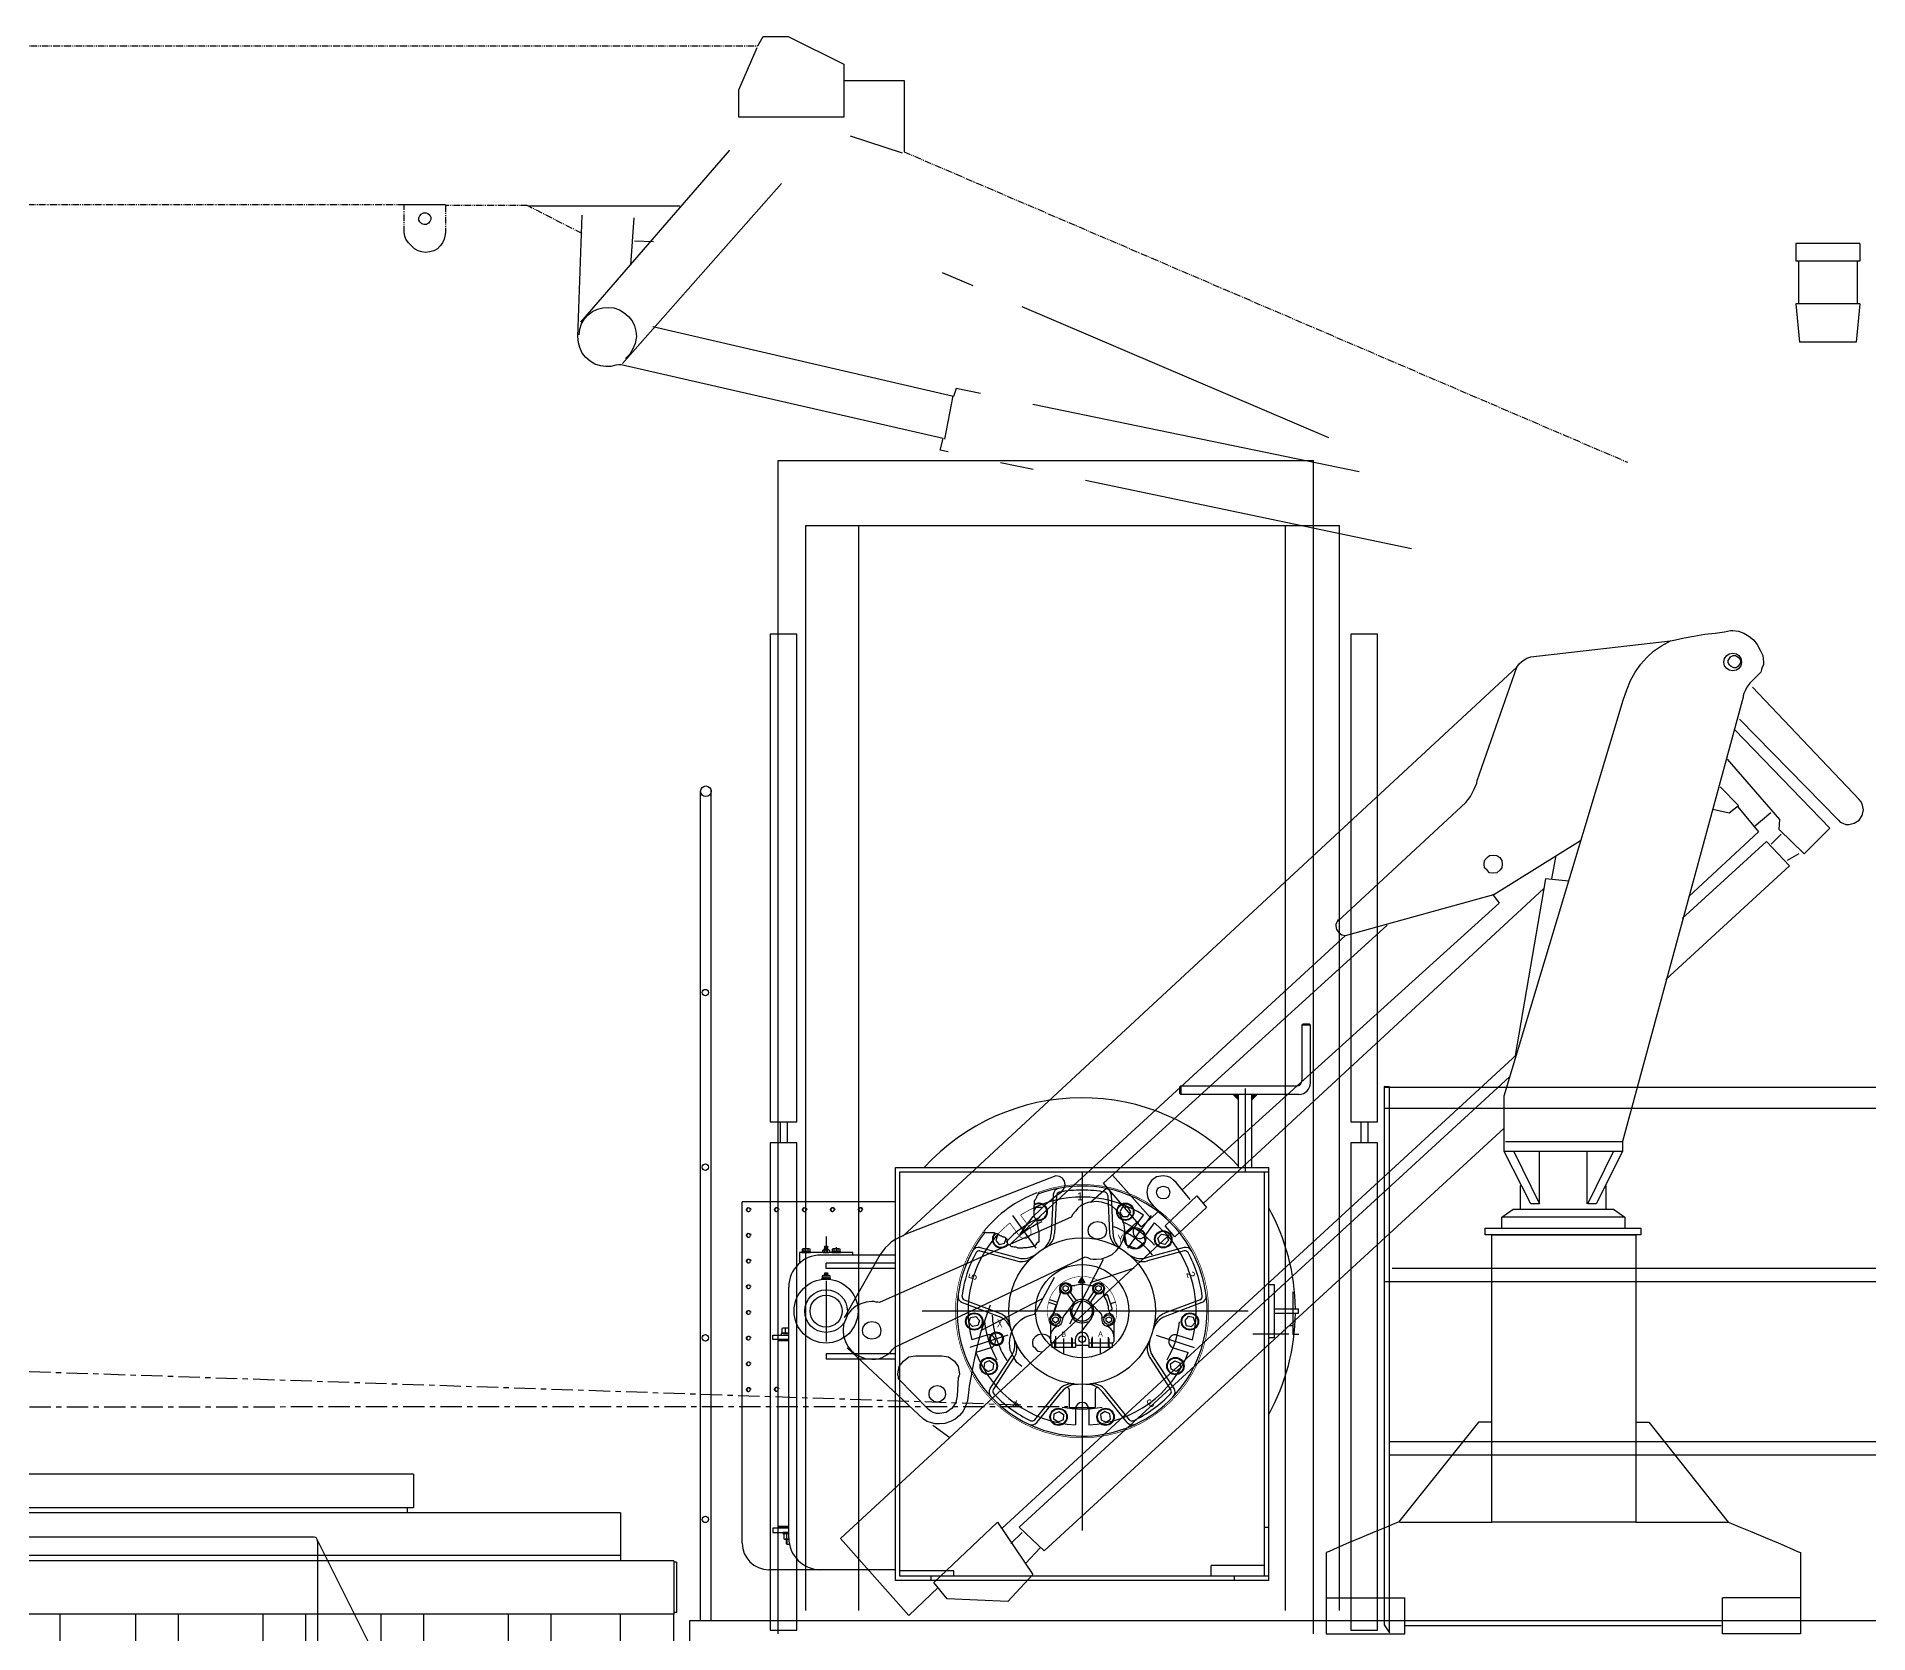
# Model space of a CAD drawing. Extents: x -79364 to 3230, y 28528 to 72157.
# Drawn here: x -61715 to -58281, y 55406 to 58400 of the extents above; entities that cross this region are included whole.
import ezdxf
from ezdxf.enums import TextEntityAlignment as Align

# ---------------------------------------------------------------- set-up
doc = ezdxf.new("R2010")
doc.units = 0
doc.header["$LTSCALE"] = 500
doc.linetypes.add('CENTER', pattern=[7, 4, -1, 1, -1])
doc.linetypes.add('PHANTOM', pattern=[2.1, 1.25, -0.2, 0.125, -0.2, 0.125, -0.2])
doc.layers.get('0').update_dxf_attribs({"linetype": 'CONTINUOUS'})
for name, color, linetype in [('CENTER', 2, 'CENTER'), ('S0CE1', 1, 'CENTER'), ('S0CO1', 1, 'CONTINUOUS'), ('S0CO2', 2, 'CONTINUOUS'), ('S0CO3', 3, 'CONTINUOUS'), ('U0CO1', 1, 'CONTINUOUS'), ('U0CO2', 2, 'CONTINUOUS')]:
    doc.layers.add(name, color=color, linetype=linetype)

# ---------------------------------------------------------------- blocks, each defined once
blk = doc.blocks.new('la')
at = {"layer": 'S0CO2'}
for p, q in [((-60, 185), (60, 185)), ((-60, 185), (-60, 152)), ((60, 185), (60, 152)), ((-60, 152), (60, 152)), ((-55, 152), (-55, 72)), ((55, 152), (55, 72)), ((-60, 72), (60, 72)), ((-60, 72), (-52.9, 0)), ((60, 72), (52.9, 0)), ((-52.9, 0), (52.9, 0))]:
    blk.add_line(p, q, dxfattribs=at)
blk = doc.blocks.new('vinsprof')
at = {"layer": 'CENTER', "linetype": 'CENTER'}
for p, q in [((0, 261.2), (0, -261.2)), ((261.2, 0), (-249, 0)), ((261.2, 0), (-162.5, 0))]:
    blk.add_line(p, q, dxfattribs=at)
at = {"layer": 'U0CO1'}
for p, q in [((0, 250), (0, -411.2)), ((311.2, 0), (-300, 0))]:
    blk.add_line(p, q, dxfattribs=at)
at = {"layer": 'U0CO2'}
for p, q in [((414.2, 538.3), (412.2, 536.3)), ((428.2, 536.3), (412.2, 536.3)), ((412.2, 536.3), (412.2, 432.3)), ((426.2, 538.3), (414.2, 538.3)), ((426.2, 538.3), (428.2, 536.3)), ((428.2, 428.3), (428.2, 536.3)), ((185.2, 422.3), (183.2, 420.3)), ((183.2, 408.3), (183.2, 420.3)), ((185.2, 422.3), (402.2, 422.3)), ((185.2, 422.3), (185.2, 406.3)), ((185.2, 406.3), (183.2, 408.3)), ((406.2, 406.3), (185.2, 406.3)), ((293.2, 269), (293.2, 406.3)), ((318.2, 269), (318.2, 406.3)), ((-350, 269), (350, 269)), ((-350, -505), (-350, 269)), ((-342, 261), (350, 261)), ((-342, -497), (-342, 261)), ((342, -405), (342, 261)), ((350, -405), (350, 269)), ((-54.2, 218.5), (-57.9, 144.9)), ((-48.1, 216.9), (-51.6, 145.5)), ((0, 209), (0, -209)), ((48.1, 216.9), (51.6, 145.5)), ((54.2, 218.5), (57.9, 144.9)), ((-350, 205), (-637.3, 205)), ((-637.3, -435), (-637.3, 205)), ((-86, 118.3), (-130, 179)), ((86, 118.3), (130, 179)), ((97.9, 156), (115.3, 180)), ((-480, 140), (-480, 110)), ((118.1, 141.3), (135.5, 165.3)), ((-430, 110), (-530, 110)), ((-430, 110), (-530, 110)), ((-530, 110), (-530, 89.7)), ((-350, 105), (-490, 105)), ((-486.5, 113.8), (-486.5, 110.7)), ((-484.9, 110), (-475.1, 110)), ((-482.3, 122), (-483.3, 119.7)), ((-483.3, 119.7), (-476.8, 119.7)), ((-482.9, 110.7), (-482.9, 113.8)), ((-482.3, 122), (-477.7, 122)), ((-482.3, 117.4), (-477.7, 117.4)), ((-477.7, 122), (-476.8, 119.7)), ((-477.1, 110.7), (-477.1, 113.8)), ((-473.5, 113.8), (-473.5, 110.7)), ((-430, 105), (-430, 110)), ((-191.5, 112.7), (-122.4, 94)), ((-191.1, 119.1), (-119.9, 99.8)), ((191.1, 119.1), (119.9, 99.8)), ((191.5, 112.7), (122.4, 94)), ((-482.3, 72), (-483.2, 69.7)), ((-483.2, 69.7), (-476.8, 69.7)), ((-482.3, 72), (-477.7, 72)), ((-350, 90), (-480, 90)), ((-480, 80), (-480, 90)), ((-350, 80), (-480, 80)), ((-480, 60), (-480, 69.2)), ((-477.7, 72), (-476.8, 69.7)), ((-550, -425), (-550, 45)), ((-482.3, 67.4), (-477.7, 67.4)), ((-480, 57), (-480, -57)), ((-473.5, 62.1), (-473.5, 61.6)), ((-41.4, 34.5), (-40.4, 34.2)), ((-35.8, 45.3), (-30.9, 48.2)), ((-35.8, 39.6), (-35.8, 45.3)), ((-30.9, 36.7), (-35.8, 39.6)), ((-30.9, 48.2), (-25.9, 45.3)), ((-25.9, 39.6), (-30.9, 36.7)), ((-25.9, 45.3), (-25.9, 39.6)), ((-6.6, 52.8), (-0.6, 62.8)), ((5.4, 52.8), (-6.6, 52.8)), ((-0.6, 62.8), (5.4, 52.8)), ((25.9, 45.3), (30.9, 48.2)), ((25.9, 39.6), (25.9, 45.3)), ((30.9, 36.7), (25.9, 39.6)), ((30.9, 48.2), (35.8, 45.3)), ((35.8, 39.6), (30.9, 36.7)), ((35.8, 45.3), (35.8, 39.6)), ((394.8, 36.2), (394.8, -43.3)), ((-249, 0), (-261.2, 0)), ((-224.6, 16), (-155.7, -10.3)), ((-221.2, 21.3), (-154.3, -4.1)), ((-62.8, 16.7), (-47.7, 11.8)), ((-61.3, 21.5), (-46.1, 16.6)), ((-48.6, 12.1), (-53.5, -2.9)), ((-40.4, 34.2), (-52.8, -3.9)), ((-17.6, 13.2), (-34.9, -9.8)), ((-16.7, 17.9), (-25.9, 30.5)), ((-11.8, 21.4), (-21, 34)), ((11.8, 21.4), (21, 34)), ((15.6, 15.6), (34.7, -3.6)), ((16.7, 17.9), (25.9, 30.5)), ((43.8, 30), (45.8, 30.6)), ((56.3, 4.6), (48.3, 29.4)), ((53, 1.5), (55, 2.1)), ((62.8, 16.7), (55.3, 14.3)), ((221.2, 21.3), (154.3, -4.1)), ((224.6, 16), (155.7, -10.3)), ((360, 4), (406, 4)), ((406, -4), (406, 4)), ((-59.5, -23.8), (-59.5, -57)), ((-54.9, -13.4), (-49.9, -10.5)), ((-54.9, -19.1), (-54.9, -13.4)), ((-49.9, -21.9), (-54.9, -19.1)), ((-53.8, -3.6), (-52.8, -3.9)), ((-49.9, -10.5), (-45, -13.4)), ((-45, -19.1), (-49.9, -21.9)), ((-45, -13.4), (-45, -19.1)), ((45, -13.4), (49.9, -10.5)), ((45, -19.1), (45, -13.4)), ((49.9, -21.9), (45, -19.1)), ((49.9, -10.5), (54.9, -13.4)), ((54.9, -19.1), (49.9, -21.9)), ((54.9, -13.4), (54.9, -19.1)), ((59.5, -23.8), (59.5, -57)), ((360, -4), (406, -4)), ((394.8, -27.5), (387.3, -27.5)), ((-579.7, -53), (-579.7, -45)), ((-579.7, -45), (-550, -45)), ((-550, -53), (-579.7, -53)), ((-550, -54), (-570, -54)), ((-570, -406), (-570, -54)), ((-550, -56), (-570, -56)), ((-139.1, -45.2), (-210.4, -68.4)), ((-178.6, -44.9), (-206.8, -54.1)), ((-170.9, -68.7), (-199.1, -77.8)), ((-12.5, -60), (-57.5, -60)), ((-56.5, -62.2), (-56.5, -68)), ((-12.5, -68), (-56.5, -68)), ((-51, -68), (-51, -53.4)), ((-49.5, -68), (-49.5, -47.1)), ((-34.5, -79.1), (-34.5, -51.6)), ((-19.5, -68), (-19.5, -49.3)), ((-18, -68), (-18, -51.6)), ((-12.5, -60), (-12.5, -52.5)), ((-12.5, -60), (-12.5, -68)), ((10.5, -64.5), (-10.5, -64.5)), ((12.5, -52.5), (12.5, -68)), ((57.5, -60), (12.5, -60)), ((56.5, -68), (12.5, -68)), ((18, -68), (18, -51.6)), ((19.5, -68), (19.5, -48.1)), ((34.5, -78.6), (34.5, -51.6)), ((49.5, -68), (49.5, -49.1)), ((51, -68), (51, -51.6)), ((56.5, -62.2), (56.5, -68)), ((139.1, -45.2), (210.4, -68.4)), ((170.9, -68.7), (199.1, -77.8)), ((178.6, -44.9), (206.8, -54.1)), ((387.3, -43.3), (319.8, -43.3)), ((394.8, -43.3), (394.6, -43.3)), ((394.8, -43.3), (406.1, -43.3)), ((-350, -80), (-480, -80)), ((-480, -80), (-480, -90)), ((-350, -90), (-480, -90)), ((-172.3, -144.9), (-132, -83.2)), ((-166.4, -147.3), (-127.3, -87.3)), ((166.4, -147.3), (127.3, -87.3)), ((172.3, -144.9), (132, -83.2)), ((-88.6, -203.8), (-43.7, -148)), ((-84.6, -208.7), (-38.3, -151.2)), ((-24.4, -146.9), (-24.4, -180)), ((24.4, -146.9), (24.4, -180)), ((84.6, -208.7), (38.3, -151.2)), ((88.6, -203.8), (43.7, -148)), ((23.1, -181.2), (-23.1, -181.2)), ((-12.5, -183.8), (-12.5, -213.4)), ((12.5, -183.8), (12.5, -213.4)), ((-579.7, -407), (-579.7, -415)), ((-550, -407), (-579.7, -407)), ((-550, -404), (-570, -404)), ((-550, -406), (-570, -406)), ((342, -497), (342, -405)), ((342, -405), (350, -405)), ((350, -505), (350, -403.3)), ((-579.7, -415), (-550, -415)), ((342, -477), (242, -477)), ((242, -497), (242, -477)), ((-351.6, -485), (-587.3, -485)), ((350, -505), (-350, -505)), ((-240.4, -487), (-342, -487)), ((350, -497), (-342, -497)), ((-283.4, -497), (-283.4, -505)), ((-240.4, -497), (-240.4, -487)), ((285, -497), (285, -505))]:
    blk.add_line(p, q, dxfattribs=at)
for points in [[(305.7, 417.3), (305.7, 261)], [(-80.8, 223.3), (-80.8, 222.7), (-81.3, 222.5), (-81.5, 222), (-82.4, 221.1), (-82.6, 220.7), (-82.6, 220), (-82.8, 218.7), (-82.8, 218.2), (-83.1, 217.8), (-83.3, 217.4), (-83.5, 216.9), (-84, 216.5), (-84.2, 216), (-84.6, 215.8), (-85.1, 215.4), (-85.5, 214.9), (-85.7, 213.6), (-85.7, 213.1), (-86, 212.7), (-86, 212.2), (-86.2, 212), (-86.4, 211.6), (-86.9, 210.2), (-87.3, 209.8), (-87.7, 208.5), (-89.1, 208), (-89.5, 206.7), (-89.7, 206.2), (-90, 205.8), (-90, 198), (-90.2, 197.6), (-90.2, 190.9), (-90.4, 189.6), (-90.4, 178), (-90.2, 177.6), (-90.2, 176.7), (-90, 176.5), (-90, 176), (-89.5, 175.6), (-88.2, 174.2), (-86.4, 172), (-85.1, 170.7), (-84.8, 170.2), (-84.8, 169.1), (-84.6, 169.1), (-84.6, 168), (-84.4, 167.6), (-84.4, 166.2), (-84, 164.5), (-84, 163.1), (-83.7, 162.7), (-83.5, 161.4), (-83.5, 160), (-83.3, 158.7), (-83.1, 157.4), (-82.8, 156), (-82.4, 154.7), (-82.2, 153.4), (-81.7, 152), (-81.5, 150.2), (-81.1, 148.9), (-81.1, 133.4), (-81.3, 131.6), (-81.3, 129.8), (-81.5, 129.4), (-81.7, 128.9), (-83.1, 128.5), (-84.8, 127.1), (-86.2, 125.8), (-86.6, 125.4), (-86.9, 124), (-87.1, 123.6), (-87.5, 123.1), (-88, 122.9), (-88.4, 122.5), (-88.6, 122), (-89.1, 121.8), (-91.7, 120.9), (-93.1, 120.7), (-95.3, 120.2), (-95.7, 120.2), (-96.2, 119.8), (-98, 119.6), (-99.3, 119.4), (-101.5, 119.4), (-103.7, 118.9), (-106, 118.7), (-107.7, 118.7), (-110, 118.5), (-111.7, 118.2), (-113.5, 118), (-115.8, 117.8), (-119.8, 117.8), (-120.2, 118), (-120.6, 118.2), (-121.1, 118.7), (-122.4, 119.1), (-122.6, 119.4), (-124, 119.8), (-125.3, 119.8), (-127.1, 120), (-129.8, 120.5), (-131.5, 120.7), (-132.9, 121.1), (-133.8, 122), (-134, 122.5), (-134.4, 122.9), (-135.8, 124.2), (-137.1, 124.7), (-138.9, 125.1), (-139.3, 125.6), (-139.8, 126.9), (-140, 128.7), (-140, 131.8), (-140.2, 132.2), (-140.6, 133.6), (-141.1, 134.9), (-142.9, 136.2), (-143.3, 136.7), (-144.7, 138), (-146, 138.5), (-147.8, 138.9), (-148.2, 139.1), (-149.5, 139.4), (-149.8, 139.8), (-150.7, 140.2), (-152, 140.7), (-153.3, 141.1), (-153.8, 141.4), (-154.2, 141.8), (-155.5, 142.2), (-157.3, 143.6), (-159.5, 144.9), (-162.2, 145.8), (-163.5, 146.2), (-164.9, 146.5), (-166.7, 146.7), (-178.2, 146.7), (-179.6, 146.9), (-181.3, 147.1), (-185.3, 147.1), (-186.7, 147.4)], [(-90.4, 187.5), (-86, 195), (-75.9, 195)], [(-156.1, 142.7), (-158.9, 142.1), (-162, 132.5)], [(-523.5, 112.1), (-523.5, 111.6), (-511.5, 111.6), (-511.5, 112.1)], [(-511.9, 116.9), (-523.1, 116.9)], [(-467.2, 112.1), (-467.2, 111.6), (-455.2, 111.6), (-455.2, 112.1)], [(-455.6, 116.9), (-466.8, 116.9)], [(-461.2, 119.9), (-461.2, 109.1)], [(-162, 132.5), (-155.3, 125), (-145.4, 127.1), (-142.5, 136)], [(-486, 62.1), (-486, 61.6), (-474, 61.6), (-474, 62.1)], [(-474.4, 66.9), (-485.6, 66.9)], [(350, -4), (350, 50), (360, 50), (360, -7.6)], [(-550, -32), (-559.4, -32)], [(17.6, -13.2), (-1, -37.9)], [(360, -4), (360, -50), (350, -50), (350, -4)], [(-550, -42), (-564, -42), (-564, -45), (-550, -45)], [(-560.1, -41), (-560.1, -42), (-550, -42)], [(-555.9, -41), (-550, -41)], [(-550, -415), (-561, -415), (-561, -417), (-549, -417)], [(-549, -417), (-556.8, -417)], [(-549, -427.8), (-556.8, -427.8)], [(-555, -427.8), (-555, -435.8), (-553.8, -437), (-550, -437)], [(-553.8, -427.8), (-553.8, -437)]]:
    blk.add_lwpolyline(points, dxfattribs=at)
at = {"layer": 'U0CO2', "const_width": 1.25}
for points in [[(-186.3, 147.3, 7.167754), (-80.8, 223.3, 7.167754)], [(-115.3, 180), (-97.9, 156, -1), (-118.1, 141.3), (-135.5, 165.3)], [(-90.2, 193.8, 0.033574), (-115.3, 180, 0.033574)], [(-135.5, 165.3, 0.036073), (-157.9, 144.1, 0.036073)]]:
    blk.add_lwpolyline(points, format="xyb", dxfattribs=at)
at = {"layer": 'U0CO2'}
for points in [[(75.9, 195), (70.9, 186.3), (75.9, 177.5), (86, 177.5), (91.1, 186.3), (86, 195)], [(83.7, 123.5), (80.2, 143.4), (95.7, 156.4), (114.6, 149.5), (118.2, 129.6), (102.7, 116.6)], [(162, 132.5), (155.3, 125), (145.4, 127.1), (142.2, 136.7), (149, 144.2), (158.9, 142.1)], [(-525.5, 111.6), (-525.5, 110), (-509.5, 110), (-509.5, 111.6)], [(-469.2, 111.6), (-469.2, 110), (-453.2, 110), (-453.2, 111.6)], [(-488, 61.6), (-488, 60), (-472, 60), (-472, 61.6)], [(-209, -12), (-199.1, -9.9), (-192.3, -17.4), (-195.4, -27), (-205.3, -29.1), (-212.1, -21.6)], [(209, -12), (199.1, -9.9), (192.3, -17.4), (195.4, -27), (205.3, -29.1), (212.1, -21.6)], [(-176.1, -113.1), (-166.8, -109), (-165.8, -99), (-174, -93), (-183.2, -97.2), (-184.2, -107.2)], [(176.1, -113.1), (166.8, -109), (165.8, -99), (174, -93), (183.2, -97.2), (184.2, -107.2)], [(-53.2, -202.4), (-52.1, -192.4), (-42.9, -188.3), (-34.7, -194.2), (-35.8, -204.2), (-45, -208.4)], [(53.2, -202.4), (52.1, -192.4), (42.9, -188.3), (34.7, -194.2), (35.8, -204.2), (45, -208.4)]]:
    blk.add_lwpolyline(points, close=True, dxfattribs=at)
for points in [[(-525, 116.4), (-525, 112.1), (-521.3, 112.1), (-521.3, 116.4, 0.267949)], [(-468.7, 116.4), (-468.7, 112.1), (-464.9, 112.1), (-464.9, 116.4, 0.267949)], [(-487.5, 66.4), (-487.5, 62.1), (-483.8, 62.1), (-483.8, 66.4, 0.267949)], [(-562.9, -32.9), (-562.9, -41), (-555.9, -41), (-555.9, -32.9, 0.267949)]]:
    blk.add_lwpolyline(points, format="xyb", close=True, dxfattribs=at)
for points in [[(-521.3, 112.1), (-513.8, 112.1), (-513.8, 116.4, 0.133975), (-521.3, 116.4)], [(-513.8, 112.1), (-510, 112.1), (-510, 116.4, 0.267949), (-513.8, 116.4)], [(-464.9, 112.1), (-457.4, 112.1), (-457.4, 116.4, 0.133975), (-464.9, 116.4)], [(-457.4, 112.1), (-453.7, 112.1), (-453.7, 116.4, 0.267949), (-457.4, 116.4)], [(-483.8, 62.1), (-476.2, 62.1), (-476.2, 66.4, 0.133975), (-483.8, 66.4)], [(-476.2, 62.1), (-472.5, 62.1), (-472.5, 66.4, 0.267949), (-476.2, 66.4)], [(-550, -32, 0.057152), (-555.9, -32.9)], [(-554.2, -417.7, 0.267949), (-559.4, -417.7), (-559.4, -427.1, 0.267949), (-554.2, -427.1)], [(-550, -417, 0.053973), (-554.2, -417.7), (-554.2, -427.1, 0.053973), (-550, -427.8, 0.053973)], [(-549, -427.8, 0.000005), (-549, -427.8)]]:
    blk.add_lwpolyline(points, format="xyb", dxfattribs=at)
at = {"layer": 'U0CO2', "const_width": 1}
blk.add_lwpolyline([(56.5, -68), (56.5, -62.2), (59.5, -57), (59.5, -26.2, 1.532231), (-59.5, -26.2), (-59.5, -57), (-56.5, -62.2), (-56.5, -68), (-12.5, -68), (-10.5, -64.5), (-10.5, -64.5), (10.5, -64.5), (12.5, -66.5), (12.5, -68)], format="xyb", close=True, dxfattribs=at)
at = {"layer": 'U0CO2', "extrusion": (0, 0, -1)}
for centre in [(625.3, 190), (572.8, 190.1), (520.3, 190), (467.8, 190.1), (415.4, 190.1), (625.3, 141.9), (625.3, 93.7), (625.3, 45.5), (625.3, -2.7), (625.3, -50.8), (625.3, -99), (625.3, -147.3), (572.8, -146.7)]:
    blk.add_circle(centre, 3.32, dxfattribs=at)
at = {"layer": 'U0CO2'}
for centre, radius in [((81, 186.3), 16.2), ((81, 186.3), 15), ((0, 0), 137.5), ((99.2, 136.5), 20), ((99.2, 136.5), 20), ((152.1, 134.6), 16.2), ((152.1, 134.6), 15), ((0, 0), 87.5), ((-480, 0), 60), ((-480, 0), 40), ((-30.9, 42.5), 11), ((-30.9, 42.5), 9), ((30.9, 42.5), 11), ((30.9, 42.5), 9), ((-480, 0), 30), ((0, 0), 19), ((-202.2, -19.5), 16.2), ((-202.2, -19.5), 15), ((-49.9, -16.2), 9), ((49.9, -16.2), 9), ((202.2, -19.5), 16.2), ((202.2, -19.5), 15), ((-160.5, -52.1), 13.1), ((-160.5, -52.1), 11.2), ((0, -52.5), 6.25), ((-175, -103.1), 16.2), ((-175, -103.1), 15), ((175, -103.1), 16.2), ((175, -103.1), 15), ((-44, -198.3), 16.2), ((-44, -198.3), 15), ((44, -198.3), 16.2), ((44, -198.3), 15)]:
    blk.add_circle(centre, radius, dxfattribs=at)
for centre, radius, start, end in [((402.2, 432.3), 10, 270, 0), ((406.2, 428.3), 22, 270, 0), ((0, 0), 400, 42.8517, 137.7397), ((0, 0), 234.4, 141.1156, 110.6747), ((0, 0), 237.5, 110.9324, 140.9485), ((0, 0), 213.8, 57.3525, 114.9557), ((-41.7, 217.9), 12.5, 100.8447, 177.1376), ((-41.8, 216.6), 6.25, 100.9239, 177.1376), ((0, 0), 226.9, 90, 100.9239), ((0, 0), 226.9, 79.0761, 90), ((41.8, 216.6), 6.25, 2.8624, 79.0761), ((41.7, 217.9), 12.5, 2.8624, 79.1553), ((0, 0), 192.5, 114.2866, 137.7134), ((-81, 186.3), 16.2, 255.7622, 123.4895), ((-81, 186.3), 15, 247.5586, 126.71), ((0, 0), 400, 0.573, 28.955), ((0, 0), 213.8, 137.6576, 194.6475), ((-152.1, 134.6), 16.2, 134.3252, 324.5049), ((-152.1, 134.6), 15, 131.8378, 326.7768), ((0, 0), 183.8, 114.2866, 137.7134), ((-95.4, 146.7), 37.5, 303.0214, 357.1376), ((-82.8, 147), 31.2, 299.3987, 357.1376), ((82.8, 147), 31.2, 182.8624, 240.6013), ((95.4, 146.7), 37.5, 182.8624, 236.9786), ((0, 0), 168.8, 38.6755, 69.3245), ((0, 0), 183.8, 42.2866, 65.7134), ((108, 148.7), 12.5, 144, 324), ((0, 0), 213.8, 345.3525, 50.6475), ((-490, 45), 60, 90, 180), ((-484.7, 111.9), 2.64, 46.5002, 133.4998), ((-484.7, 112.6), 2.64, 226.5002, 313.4998), ((-486.4, 118.5), 4.28, 278.8274, 345.1742), ((-480, 119.7), 3.25, 180, 225.0475), ((-480, 108.5), 6, 61.5264, 118.4736), ((-480, 116), 6, 241.5264, 298.4736), ((-480, 119.7), 3.25, 314.9525, 0), ((-473.6, 118.5), 4.28, 194.8258, 261.1726), ((-475.3, 111.9), 2.64, 46.5002, 133.4998), ((-475.3, 112.6), 2.64, 226.5002, 313.4998), ((0, 0), 226.9, 151.0761, 162), ((-194.3, 107), 12.5, 74.8624, 151.1553), ((-193.1, 106.7), 6.25, 74.8624, 151.0761), ((-110.1, 136), 37.5, 254.8624, 308.9786), ((110.1, 136), 37.5, 231.0214, 285.1376), ((194.3, 107), 12.5, 28.8447, 105.1376), ((193.1, 106.7), 6.25, 28.9239, 105.1376), ((0, 0), 226.9, 18, 28.9239), ((-480, 69.7), 3.25, 180, 225.0475), ((-480, 69.7), 3.25, 314.9525, 0), ((0, 0), 226.9, 162, 172.9239), ((-114.2, 124.2), 31.2, 254.8624, 312.6013), ((114.2, 124.2), 31.2, 227.3987, 285.1376), ((0, 0), 226.9, 7.0761, 18), ((-486.4, 68.5), 4.28, 338.1209, 345.1742), ((-473.6, 68.5), 4.28, 194.8258, 201.8791), ((-51.1, 36.9), 10, 346.0678, 15.426), ((-16.4, 57.7), 10, 226.5243, 285.8722), ((-18.6, 35.8), 3, 151.3769, 216), ((0, 0), 50, 74.1277, 105.8725), ((16.4, 57.7), 10, 254.1275, 313.4756), ((18.6, 35.8), 3, 324, 28.6231), ((49.8, 33.4), 10, 154.5244, 213.8724), ((-220.1, 27.6), 12.5, 172.8447, 249.1376), ((-218.9, 27.2), 6.25, 172.9239, 249.1376), ((-28.3, 28.7), 3, 35.9992, 100.6232), ((0, 0), 22, 167.62, 298.38), ((0, 0), 22, 322.982, 143.0237), ((-19.1, 16.1), 3, 319.8866, 36.0001), ((-9.4, 23.2), 3, 216, 292.1134), ((9.4, 23.2), 3, 247.8865, 324.0001), ((19.1, 16.1), 3, 144, 220.1135), ((28.3, 28.7), 3, 79.377, 144), ((42.8, 32.8), 3, 184.8693, 288.0001), ((0, 0), 50, 18, 33.8724), ((46.4, 28.7), 2, 18, 108), ((0, 0), 50, 2.1276, 18), ((60, 2.2), 10, 182.1276, 241.4757), ((54, -1.4), 3, 108.0001, 211.131), ((55.9, 12.4), 2, 108, 198), ((54.4, 4), 2, 288.0003, 18), ((218.9, 27.2), 6.25, 290.8624, 7.0761), ((220.1, 27.6), 12.5, 290.8624, 7.1553), ((0, 0), 183.8, 186.2866, 209.7134), ((0, 0), 168.8, 182.6755, 213.3245), ((-169, -45.4), 37.5, 15.0214, 69.1376), ((-165.4, -33.4), 31.2, 11.3987, 69.1376), ((-49.9, -16.2), 11, 26.8495, 279.15), ((-69.5, -23.8), 10, 359.9981, 21.2764), ((-39.5, -47.5), 20, 108.4256, 180), ((-63, 0.2), 10, 308.5742, 342), ((-47.9, -29.1), 2, 17.9999, 99.15), ((-49.9, -16.2), 13, 288.4256, 1.0465), ((-38.3, -10.4), 2, 206.8495, 288.0001), ((-26.9, -15.8), 10, 142.9997, 181.0465), ((27.6, -10.6), 10, 345.9659, 45.0001), ((49.9, -16.2), 13, 165.9659, 251.5744), ((38.3, -10.4), 2, 251.9998, 333.1501), ((49.9, -16.2), 11, 260.8499, 153.1502), ((39.5, -47.5), 20, 359.9998, 71.5744), ((47.9, -29.1), 2, 80.8498, 162.0001), ((69.5, -23.8), 10, 158.7207, 180), ((169, -45.4), 37.5, 110.8624, 164.9786), ((165.4, -33.4), 31.2, 110.8624, 168.6013), ((0, 0), 183.8, 330.2866, 353.7134), ((0, 0), 400, 331.045, 359.427), ((-174.8, -56.8), 12.5, 288, 108), ((-163.4, -62.7), 37.5, 326.8624, 20.9786), ((-153.4, -70.3), 31.2, 326.8624, 24.6013), ((-56.5, -57), 3, 180, 240), ((-59.5, -62.2), 3, 359.9999, 60), ((0, -52.5), 12.5, 0, 180), ((-10.5, -66.5), 2, 90, 180), ((-9, -31.9), 10, 293.5636, 323), ((10.5, -66.5), 2, 0, 90), ((59.5, -62.2), 3, 119.9973, 180.0084), ((56.5, -57), 3, 299.9973, 360), ((153.4, -70.3), 31.2, 155.3987, 213.1376), ((163.4, -62.7), 37.5, 159.0214, 213.1376), ((174.8, -56.8), 12.5, 72, 252), ((0, 0), 213.8, 201.3525, 266.6475), ((0, 0), 213.8, 273.3525, 338.6475), ((-19.4, -167.6), 31.2, 83.3987, 141.1376), ((-9.1, -174.8), 37.5, 87.0214, 141.1376), ((9.1, -174.8), 37.5, 38.8624, 92.9786), ((19.4, -167.6), 31.2, 38.8624, 96.6013), ((-161.9, -151.8), 12.5, 146.8624, 223.1553), ((-161.2, -150.7), 6.25, 146.8624, 223.0761), ((0, 0), 226.9, 223.0761, 234), ((-28.1, -146.9), 3.75, 0, 124.3257), ((0, -183.8), 12.5, 0, 180), ((28.1, -146.9), 3.75, 55.6743, 180), ((0, 0), 226.9, 306, 316.9239), ((161.2, -150.7), 6.25, 316.9239, 33.1376), ((161.9, -151.8), 12.5, 316.8447, 33.1376), ((0, 0), 226.9, 234, 244.9239), ((-93.5, -199.8), 6.25, 244.9239, 321.1376), ((0, 0), 183.8, 258.2866, 281.7134), ((-23.1, -180), 1.25, 180, 270), ((23.1, -180), 1.25, 270, 0), ((93.5, -199.8), 6.25, 218.8624, 295.0761), ((0, 0), 226.9, 295.0761, 306), ((-94.3, -200.8), 12.5, 244.8447, 321.1376), ((94.3, -200.8), 12.5, 218.8624, 295.1553), ((-587.3, -435), 50, 180, 270), ((-490, -425), 60, 180, 270)]:
    blk.add_arc(centre, radius, start, end, dxfattribs=at)
at = {"layer": 'U0CO2', "extrusion": (0, 0, -1)}
for centre in [(625.3, 190), (572.8, 190.1), (520.3, 190), (467.8, 190.1), (415.4, 190.1), (625.3, 141.9), (625.3, 93.7), (625.3, 45.5), (625.3, -2.7), (625.3, -50.8), (625.3, -99), (625.3, -147.3), (572.8, -146.7)]:
    blk.add_arc(centre, 4, 260, 170, dxfattribs=at)
at = {"layer": 'U0CO2'}
for points in [[(293.2, 406.3), (293.2, 394.6), (281.5, 406.3)], [(318.2, 406.3), (318.2, 394.6), (329.9, 406.3)], [(-0.6, 62.8), (-6.6, 52.8), (5.4, 52.8)]]:
    blk.add_solid(points, dxfattribs=at)
blk.add_text('1', height=15, dxfattribs=at).set_placement((-9.4, 207.7))
at = {"layer": 'U0CO2', "width": 0.8}
for s, p in [('Y', (66.4, 128.3)), ('X', (-159.7, -30.6))]:
    blk.add_text(s, height=15, dxfattribs=at).set_placement(p)
at = {"layer": 'U0CO2'}
for s, rotation, p in [('5', 72, (-199.7, 56.9)), ('2', 288, (195, 71.3)), ('4', 144, (-115.9, -172.3)), ('3', 216, (128.1, -163.5))]:
    blk.add_text(s, height=15, rotation=rotation, dxfattribs=at).set_placement(p)
at = {"layer": 'U0CO2', "width": 0.8}
for s, p in [('B', (-34.5, -43.4)), ('A', (34.5, -42.9))]:
    blk.add_text(s, height=10, dxfattribs=at).set_placement(p, align=Align.MIDDLE)
blk = doc.blocks.new('Container F.SB Lukket port')
at = {"color": 0, "linetype": 'ByBlock'}
for p, q in [((120422.5, -6331.3), (117398.5, -6331.3)), ((120422.5, -6331.3), (120422.5, -6393.3)), ((117398.5, -6393.3), (120422.5, -6393.3)), ((120355, -6403.3), (117466, -6403.3)), ((120810.5, -6403.3), (120355, -6403.3)), ((120410.5, -6393.3), (120410.5, -6403.3)), ((120810.5, -6403.3), (120810.5, -6483.3)), ((120810.5, -6483.3), (117744.9, -6483.3)), ((120810.5, -6483.3), (120810.5, -6493.3)), ((120910.5, -6493.3), (117742.8, -6493.3)), ((120910.5, -6493.3), (120910.5, -6593.3)), ((120915.5, -6496.2), (120910.5, -6496.2)), ((120915.5, -6496.2), (120915.5, -6590.4)), ((119882.6, -6593.3), (117681.3, -6593.3)), ((120910.5, -6593.3), (119759.6, -6593.3)), ((119759.6, -6593.3), (119759.6, -6903.3)), ((119901.3, -6593.3), (119901.3, -6903.3)), ((119981.3, -6593.3), (119981.3, -6903.3)), ((120139.6, -6593.3), (120139.6, -6903.3)), ((120219.6, -6593.3), (120219.6, -6903.3)), ((120361.3, -6593.3), (120361.3, -6903.3)), ((120441.3, -6593.3), (120441.3, -6903.3)), ((120599.6, -6593.3), (120599.6, -9103.3)), ((120679.6, -6593.3), (120679.6, -8193.3)), ((120810.5, -8193.3), (120810.5, -6593.3)), ((120910.5, -6593.3), (120810.5, -6593.3)), ((120915.5, -6590.4), (120910.5, -6590.4)), ((120910.5, -8177.8), (120910.5, -6593.3))]:
    blk.add_line(p, q, dxfattribs=at)
blk = doc.blocks.new('A$C52F54857')
for p, q in [((3818.4, 2794.2), (1126.6, 2794.2)), ((4421.3, 1591.9), (3823.3, 2791.1)), ((3824.2, 2786.7), (3824.2, 2552.9)), ((3824.2, 2786.7), (3824.2, 2552.9))]:
    blk.add_line(p, q)
blk.add_ellipse((3812.5, 2779.2), major_axis=(-8.8, -14.2), ratio=0.5449, start_param=2.419596, end_param=3.466794)
blk.add_ellipse((3812.5, 2779.2), major_axis=(-8.8, -14.2), ratio=0.5449, start_param=2.419596, end_param=3.466794)

msp = doc.modelspace()

# ---------------------------------------------------------------- linework, layer by layer
at = {"color": 0, "linetype": 'PHANTOM', "ltscale": 0.02}
for p, q in [((-62335.775, 58382.807), (-60363.38, 58382.807)), ((-60088.97, 58183.862), (-58732.805, 57601.832))]:
    msp.add_line(p, q, dxfattribs=at)
at = {"color": 0}
for p, q in [((-60363.38, 58382.807), (-60353.075, 58399.952)), ((-60353.075, 58399.952), (-60306.23, 58399.952)), ((-60306.23, 58399.952), (-60202.145, 58348.517)), ((-60202.145, 58348.517), (-60202.145, 58317.647)), ((-60202.145, 58317.647), (-60088.97, 58317.647)), ((-60088.97, 58317.647), (-60088.97, 58183.862)), ((-60700.7, 57837.407), (-60692.69, 58064.927)), ((-60699.575, 57825.977), (-60700.7, 57837.407)), ((-60697.28, 57816.797), (-60699.575, 57825.977)), ((-60692.69, 57806.537), (-60697.28, 57816.797)), ((-60685.85, 57798.527), (-60692.69, 57806.537)), ((-60677.84, 57791.642), (-60685.85, 57798.527)), ((-60668.66, 57785.927), (-60677.84, 57791.642)), ((-60658.4, 57782.507), (-60668.66, 57785.927)), ((-60648.095, 57781.382), (-60658.4, 57782.507)), ((-60638.96, 57781.382), (-60648.095, 57781.382)), ((-60629.825, 57783.632), (-60638.96, 57781.382)), ((-60624.065, 57784.802), (-60629.825, 57783.632)), ((-60619.52, 57784.802), (-60624.065, 57784.802)), ((-60015.755, 57646.427), (-60619.52, 57784.802)), ((-60021.47, 57624.692), (-60015.755, 57646.427))]:
    msp.add_line(p, q, dxfattribs=at)
at = {"color": 0, "linetype": 'PHANTOM'}
msp.add_line((-59137.58, 57439.517), (-60021.47, 57624.692), dxfattribs=at)
at = {"color": 0}
for points in [[(-60202.145, 58317.647), (-60202.145, 58249.022), (-60398.84, 58249.022), (-60398.84, 58300.502), (-60364.505, 58379.387)], [(-60092.39, 58181.567), (-60189.59, 58213.607)], [(-60694.985, 57864.812), (-60415.985, 58187.282)], [(-60617.225, 57787.097), (-60318.785, 58124.417)], [(-60948.83, 58084.367), (-61026.59, 58084.367)], [(-60509.72, 58082.072), (-60793.31, 58082.072)], [(-60996.845, 58052.372), (-60999.14, 58055.792), (-60999.14, 58060.382), (-60996.845, 58063.802), (-60994.55, 58067.222), (-60990.005, 58069.517), (-60985.415, 58069.517), (-60981.995, 58068.347), (-60978.575, 58064.927), (-60976.28, 58061.507), (-60976.28, 58056.917), (-60978.575, 58053.497), (-60980.825, 58050.077), (-60984.29, 58047.782), (-60988.835, 58047.782), (-60993.425, 58048.952), (-60996.845, 58052.372)], [(-60601.205, 57971.192), (-60595.49, 58060.382)], [(-60594.365, 58016.912), (-60558.905, 58015.787)], [(-60698.405, 57840.827), (-60697.28, 57851.132), (-60693.86, 57861.392), (-60688.1, 57870.572), (-60681.26, 57878.537), (-60673.25, 57884.252), (-60664.115, 57888.842), (-60653.81, 57891.137), (-60643.505, 57892.262), (-60633.245, 57891.137), (-60622.94, 57887.717), (-60613.805, 57882.002), (-60605.795, 57875.117), (-60598.91, 57867.107), (-60594.365, 57857.972), (-60592.07, 57847.667), (-60590.945, 57837.407), (-60593.195, 57824.807), (-60597.785, 57814.502), (-60603.5, 57804.242), (-60611.51, 57796.232)], [(-59997.485, 57726.482), (-60013.505, 57645.302)], [(-58945.855, 56309.695), (-58897.84, 56211.37), (-58913.86, 56211.37), (-58964.17, 56309.695), (-58964.17, 56325.715), (-58964.17, 56362.3), (-58964.17, 56397.76), (-58964.17, 56413.78), (-58741.195, 57155.875), (-58734.31, 57175.315), (-58727.47, 57192.46), (-58718.335, 57208.48), (-58708.03, 57223.33), (-58696.6, 57235.93), (-58684, 57247.36), (-58669.15, 57257.62), (-58652.005, 57266.8), (-58642.87, 57269.05), (-58626.85, 57272.515), (-58608.535, 57275.935), (-58587.97, 57279.355), (-58568.53, 57281.65), (-58551.385, 57283.945), (-58539.955, 57286.24), (-58535.365, 57286.24), (-58525.06, 57285.07), (-58514.8, 57281.65), (-58505.62, 57275.935), (-58496.485, 57269.05), (-58489.645, 57259.915), (-58483.93, 57249.61), (-58479.34, 57239.35), (-58478.17, 57226.75), (-58478.17, 57222.205), (-58480.465, 57217.615), (-58481.635, 57213.025), (-58482.76, 57208.48), (-58494.19, 57197.05), (-58503.325, 57187.87), (-58509.085, 57179.86), (-58512.505, 57173.02), (-58514.8, 57168.43), (-58515.925, 57163.885), (-58515.925, 57162.715), (-58515.925, 57161.59), (-58742.32, 56328.01)], [(-59276.335, 56740.795), (-59036.215, 56963.77), (-59027.035, 56975.2), (-59020.195, 56988.925), (-59015.605, 57000.355), (-59014.48, 57004.945), (-58940.14, 57217.615), (-58935.55, 57224.455), (-58928.71, 57230.17), (-58921.87, 57234.76), (-58913.86, 57237.055), (-58652.005, 57266.8)], [(-58940.14, 57217.615), (-60091.6, 56150.755)], [(-58535.365, 57210.775), (-58542.205, 57211.9), (-58546.795, 57215.32), (-58551.385, 57219.91), (-58552.51, 57226.75), (-58551.385, 57233.635), (-58546.795, 57239.35), (-58542.205, 57242.77), (-58535.365, 57243.895), (-58528.525, 57242.77), (-58523.935, 57239.35), (-58520.515, 57233.635), (-58519.345, 57226.75), (-58520.515, 57219.91), (-58523.935, 57215.32), (-58528.525, 57211.9), (-58535.365, 57210.775)], [(-58541.825, 57221.132), (-58544.12, 57225.677), (-58544.12, 57230.267), (-58541.825, 57233.687), (-58539.53, 57237.107), (-58534.985, 57239.402), (-58530.395, 57239.402), (-58526.975, 57237.107), (-58523.555, 57234.857), (-58521.26, 57230.267), (-58521.26, 57225.677), (-58523.555, 57222.257), (-58525.805, 57218.837), (-58529.27, 57216.542), (-58533.815, 57216.542), (-58538.405, 57218.837), (-58541.825, 57221.132)], [(-58522.765, 57120.415), (-58337.545, 56930.605), (-58334.125, 56927.185), (-58329.535, 56924.89), (-58323.82, 56922.595), (-58318.105, 56922.595), (-58307.8, 56924.89), (-58298.665, 56930.605), (-58292.95, 56939.74), (-58290.655, 56950.045), (-58291.825, 56955.76), (-58292.95, 56961.475), (-58295.245, 56966.065), (-58298.665, 56969.485), (-58498.78, 57179.86)], [(-58531.945, 57099.85), (-58353.565, 56915.755), (-58401.58, 56867.74), (-58448.47, 56913.46), (-58447.3, 56931.73), (-58545.67, 57044.95)], [(-58573.075, 56951.17), (-58542.205, 56944.33), (-58525.06, 56958.055), (-58559.395, 56993.515)], [(-58526.23, 56955.76), (-58487.35, 56908.87), (-58617.67, 56787.685)], [(-58464.49, 56944.33), (-58495.36, 56918.05)], [(-58445.05, 56904.325), (-58463.32, 56886.01)], [(-59275.165, 56744.215), (-59276.335, 56741.92), (-59278.585, 56738.5), (-59279.755, 56735.08), (-59279.755, 56732.785), (-59278.585, 56725.945), (-59274.04, 56720.23), (-59268.325, 56715.64), (-59261.44, 56714.515), (-58983.61, 56791.105), (-58821.205, 56892.895)], [(-58630.27, 56746.51), (-58472.455, 56890.6), (-58429.03, 56844.835), (-58661.14, 56632.165)], [(-58984.735, 56831.11), (-58991.62, 56832.28), (-58996.165, 56836.825), (-59000.755, 56841.415), (-59001.88, 56848.3), (-59000.755, 56855.14), (-58996.165, 56860.855), (-58991.62, 56864.275), (-58984.735, 56865.445), (-58977.895, 56864.275), (-58972.18, 56860.855), (-58968.715, 56855.14), (-58967.59, 56848.3), (-58968.715, 56841.415), (-58972.18, 56836.825), (-58977.895, 56832.28), (-58984.735, 56831.11)], [(-58874.98, 56820.85), (-58866.97, 56864.275)], [(-58411.885, 56867.74), (-58433.575, 56855.14)], [(-59527.885, 56212.54), (-58889.83, 56802.535)], [(-58842.94, 56816.26), (-58886.41, 56820.85), (-58943.56, 56489.245)], [(-58985.905, 56792.23), (-58973.305, 56775.085), (-59567.89, 56237.695)], [(-59611.36, 56197.645), (-59644.525, 56167.945), (-59715.4, 56250.25), (-59183.68, 56733.955)], [(-59261.44, 56714.515), (-59872.045, 56153.05)], [(-58940.14, 56491.54), (-59905.21, 55603.06)], [(-58964.17, 56353.165), (-59826.325, 55560.76), (-59873.215, 55605.355), (-58953.865, 56449.195)], [(-58961.875, 56328.01), (-58742.32, 56328.01), (-58742.32, 56309.695), (-58964.17, 56309.695)], [(-58897.84, 56211.37), (-58897.84, 56309.695)], [(-58808.65, 56211.37), (-58808.65, 56309.695)], [(-58742.32, 56309.695), (-58791.505, 56211.37), (-58807.525, 56211.37), (-58759.465, 56309.695)], [(-59872.045, 56153.05), (-59859.49, 56171.365), (-59846.89, 56187.385), (-59834.335, 56199.94), (-59822.905, 56211.37), (-59812.6, 56219.38), (-59804.59, 56226.265), (-59800, 56229.685), (-59797.75, 56230.81), (-59793.16, 56234.23), (-59790.865, 56237.695), (-59788.57, 56242.24), (-59787.445, 56246.83), (-59788.57, 56253.67), (-59792.035, 56259.385), (-59797.75, 56262.85), (-59804.59, 56263.975), (-60085.885, 56154.22), (-60092.725, 56150.755), (-60099.61, 56147.335), (-60106.45, 56143.915), (-60113.335, 56139.325), (-60119.05, 56133.61), (-60124.765, 56129.065), (-60129.355, 56122.18), (-60133.9, 56116.465), (-60201.355, 55997.575)], [(-59626.21, 56183.92), (-59698.255, 56265.1)], [(-59553.04, 56219.38), (-59579.32, 56251.42), (-59583.91, 56255.965), (-59589.625, 56260.555), (-59595.34, 56262.85), (-59603.35, 56263.975), (-59615.905, 56261.68), (-59625.085, 56254.84), (-59631.925, 56244.535), (-59634.22, 56233.105), (-59633.095, 56225.095), (-59630.8, 56219.38), (-59627.38, 56213.665), (-59622.79, 56209.075), (-59594.215, 56180.5)], [(-59709.685, 56239.945), (-59739.43, 56213.665)], [(-59603.35, 56220.505), (-59607.94, 56221.675), (-59612.485, 56223.97), (-59614.78, 56228.515), (-59615.905, 56233.105), (-59614.78, 56237.695), (-59612.485, 56241.115), (-59607.94, 56243.41), (-59603.35, 56244.535), (-59598.76, 56243.41), (-59594.215, 56241.115), (-59591.92, 56237.695), (-59590.75, 56233.105), (-59591.92, 56228.515), (-59594.215, 56223.97), (-59598.76, 56221.675), (-59603.35, 56220.505)], [(-59581.615, 56149.63), (-59599.93, 56170.195), (-59540.44, 56226.265), (-59522.17, 56204.53), (-59581.615, 56149.63)], [(-58933.3, 56202.235), (-58933.3, 56245.66)], [(-58773.19, 56202.235), (-58773.19, 56245.66)], [(-59749.69, 56111.92), (-59745.145, 56110.75), (-59740.555, 56108.455), (-59734.84, 56107.33), (-59729.125, 56107.33), (-59718.82, 56108.455), (-59708.56, 56111.92), (-59699.38, 56116.465), (-59691.37, 56123.35), (-59684.53, 56131.315), (-59679.94, 56140.495), (-59676.52, 56150.755), (-59675.395, 56161.06), (-59676.52, 56172.49), (-59679.94, 56181.67), (-59684.53, 56191.93), (-59691.37, 56199.94), (-59699.38, 56206.825), (-59708.56, 56211.37), (-59718.82, 56214.79), (-59729.125, 56215.96), (-59737.135, 56214.79), (-59743.975, 56213.665), (-59750.86, 56211.37), (-59757.7, 56207.95), (-59763.415, 56203.36), (-59768.005, 56197.645), (-59772.595, 56191.93), (-59776.015, 56186.215), (-60135.07, 56026.15), (-60138.49, 56027.275), (-60141.91, 56027.275), (-60145.33, 56028.445), (-60149.92, 56028.445), (-60160.225, 56027.275), (-60170.485, 56023.855), (-60179.665, 56019.265), (-60187.63, 56012.425), (-60194.515, 56004.415), (-60199.105, 55994.11), (-60202.525, 55984.975), (-60203.65, 55973.545), (-60202.525, 55963.24), (-60199.105, 55952.98), (-60194.515, 55943.8), (-60187.63, 55935.79), (-60179.665, 55928.95), (-60170.485, 55924.36), (-60160.225, 55920.94), (-60149.92, 55919.815), (-60143.035, 55919.815), (-60137.32, 55920.94), (-60130.48, 55923.235), (-60124.765, 55926.655), (-60120.175, 55928.95), (-60114.46, 55933.54), (-60111.04, 55938.085), (-60106.45, 55942.675), (-59749.69, 56111.92)], [(-58968.715, 56165.65), (-58968.715, 56186.215), (-58947.025, 56201.065), (-58759.465, 56201.065), (-58737.775, 56186.215), (-58737.775, 56165.65)], [(-58737.775, 56186.215), (-58968.715, 56186.215)], [(-60025.27, 55492.135), (-60080.17, 55439.53), (-60208.24, 55583.62), (-59587.33, 56157.64)], [(-59726.83, 56145.04), (-59733.715, 56146.21), (-59738.26, 56149.63), (-59742.85, 56154.22), (-59743.975, 56161.06), (-59742.85, 56167.945), (-59738.26, 56173.66), (-59733.715, 56177.08), (-59726.83, 56178.205), (-59719.99, 56177.08), (-59714.275, 56173.66), (-59710.81, 56167.945), (-59709.685, 56161.06), (-59710.81, 56154.22), (-59714.275, 56149.63), (-59719.99, 56146.21), (-59726.83, 56145.04)], [(-59651.365, 56178.205), (-59676.52, 56155.345)], [(-58999.585, 56153.05), (-58999.585, 56165.65), (-58708.03, 56165.65), (-58708.03, 56153.05), (-58999.585, 56153.05)], [(-58987.03, 55614.49), (-58987.03, 56153.05), (-58717.165, 56153.05), (-58717.165, 55614.49), (-58987.03, 55614.49)], [(-59778.31, 55986.1), (-59715.4, 56107.33)], [(-59739.43, 56063.86), (-59657.08, 56091.31)], [(-59868.625, 55906.09), (-59877.76, 55914.1), (-59884.645, 55925.53), (-59890.36, 55936.96), (-59891.485, 55950.685), (-59890.36, 55960.945), (-59888.065, 55970.125), (-59883.475, 55979.26), (-59877.76, 55986.1), (-59870.92, 55992.985), (-59862.91, 55998.7), (-59853.775, 56002.12), (-59844.595, 56004.415), (-59806.885, 56074.165)], [(-59928.07, 56021.56), (-59937.25, 55995.28), (-59946.385, 55967.83), (-59953.225, 55939.255), (-59958.94, 55912.93), (-59963.53, 55888.945), (-59966.95, 55869.505), (-59968.12, 55856.905), (-59969.245, 55852.315), (-59970.415, 55842.055), (-59973.835, 55831.75), (-59978.38, 55822.615), (-59985.265, 55814.605), (-59993.275, 55807.72), (-60002.41, 55803.175), (-60012.715, 55799.755), (-60022.975, 55798.585), (-60030.985, 55798.585), (-60037.87, 55800.88), (-60045.88, 55803.175), (-60052.72, 55807.72), (-60195.64, 55941.505)], [(-59945.215, 55973.545), (-59829.745, 56034.16)], [(-60149.92, 55957.525), (-60156.76, 55958.695), (-60161.35, 55962.115), (-60165.94, 55966.66), (-60167.065, 55973.545), (-60165.94, 55980.385), (-60161.35, 55986.1), (-60156.76, 55989.565), (-60149.92, 55990.69), (-60143.035, 55989.565), (-60137.32, 55986.1), (-60133.9, 55980.385), (-60132.775, 55973.545), (-60133.9, 55966.66), (-60137.32, 55962.115), (-60143.035, 55958.695), (-60149.92, 55957.525)], [(-59830.87, 55933.54), (-59837.755, 55934.665), (-59842.345, 55939.255), (-59846.89, 55943.8), (-59848.06, 55950.685), (-59846.89, 55957.525), (-59842.345, 55963.24), (-59837.755, 55966.66), (-59830.87, 55967.83), (-59824.03, 55966.66), (-59818.315, 55963.24), (-59814.895, 55957.525), (-59813.725, 55950.685)], [(-60099.61, 55883.23), (-60099.61, 55885.48), (-60099.61, 55887.775), (-60100.735, 55890.07), (-60100.735, 55892.365), (-60098.44, 55906.09), (-60090.475, 55916.35), (-60080.17, 55924.36), (-60067.57, 55926.655), (-60018.43, 55926.655), (-60005.83, 55924.36), (-59994.4, 55916.35), (-59987.56, 55906.09), (-59985.265, 55892.365), (-59985.265, 55891.195), (-59986.39, 55888.945), (-59986.39, 55887.775), (-59987.56, 55885.48), (-59989.81, 55851.19), (-59992.105, 55838.635), (-59998.99, 55828.33), (-60010.42, 55820.32), (-60022.975, 55818.025), (-60028.69, 55818.025), (-60034.405, 55820.32), (-60038.995, 55822.615), (-60043.585, 55826.035), (-60099.61, 55883.23)], [(-60026.44, 55839.76), (-60033.28, 55840.885), (-60037.87, 55844.35), (-60041.29, 55848.895), (-60042.415, 55854.61), (-60041.29, 55861.495), (-60037.87, 55866.04), (-60033.28, 55869.505), (-60026.44, 55870.63), (-60020.725, 55869.505), (-60016.135, 55866.04), (-60012.715, 55861.495), (-60011.545, 55854.61), (-60012.715, 55848.895), (-60016.135, 55844.35), (-60020.725, 55840.885), (-60026.44, 55839.76)], [(-60035.575, 55796.29), (-60003.535, 55773.43)], [(-58989.325, 55802.005), (-59012.185, 55802.005), (-59161.99, 55614.49), (-59168.83, 55612.195), (-59184.85, 55605.355), (-59206.585, 55596.22), (-59231.74, 55585.915), (-59255.725, 55575.61), (-59277.46, 55566.475), (-59292.31, 55559.59), (-59298.025, 55557.34), (-59298.025, 55405.24), (-59150.56, 55405.24), (-59150.56, 55472.695)], [(-58717.165, 55802.005), (-58693.18, 55802.005), (-58544.5, 55614.49), (-58537.66, 55612.195), (-58521.64, 55605.355), (-58499.905, 55596.22), (-58474.75, 55585.915), (-58450.765, 55575.61), (-58429.03, 55566.475), (-58414.18, 55559.59), (-58408.42, 55557.34), (-58408.42, 55405.24), (-58554.805, 55405.24), (-58554.805, 55472.695)], [(-59914.345, 55614.49), (-59848.06, 55516.165), (-59894.905, 55465.855), (-60008.125, 55470.4), (-60033.28, 55501.315), (-59914.345, 55614.49)], [(-59159.695, 55614.49), (-58987.03, 55614.49)], [(-58717.165, 55614.49), (-58544.5, 55614.49)], [(-59867.5, 55595.05), (-59889.19, 55574.485)], [(-59834.335, 55566.475), (-59860.615, 55537.9)], [(-59298.025, 55472.695), (-59150.56, 55472.695)], [(-58408.42, 55472.695), (-58554.805, 55472.695)], [(-58557.1, 55420.09), (-59150.56, 55420.09)]]:
    msp.add_lwpolyline(points, dxfattribs=at)
at = {"color": 0, "linetype": 'PHANTOM', "ltscale": 0.02}
msp.add_lwpolyline([(-60692.69, 58030.637), (-60795.605, 58083.242), (-60948.83, 58083.242), (-60948.83, 58032.932), (-60949.955, 58026.047), (-60951.125, 58020.332), (-60954.545, 58013.492), (-60959.135, 58007.777), (-60963.68, 58002.062), (-60970.565, 57998.597), (-60978.575, 57996.347), (-60986.54, 57995.177), (-60993.425, 57996.347), (-61000.265, 57998.597), (-61007.15, 58002.062), (-61012.865, 58007.777), (-61018.58, 58013.492), (-61023.17, 58020.332), (-61025.42, 58026.047), (-61026.59, 58032.932), (-61026.59, 58084.367), (-62264.9, 58084.367)], dxfattribs=at)
at = {"color": 0, "linetype": 'PHANTOM'}
for points in [[(-59293.1, 57647.597), (-60106.115, 57995.177)], [(-59235.95, 57583.607), (-59991.77, 57740.207), (-59996.315, 57725.312), (-60560.075, 57855.677)]]:
    msp.add_lwpolyline(points, dxfattribs=at)
at = {"layer": 'S0CE1', "color": 0, "linetype": 'CENTER', "ltscale": 0.02}
for p, q in [((-59870.474, 55833.725), (-73999.729, 56310.563)), ((-74048.583, 55826.073), (-59782.128, 55831.608))]:
    msp.add_line(p, q, dxfattribs=at)
at = {"layer": 'S0CO1', "color": 0}
for p, q in [((-60470.847, 55430.24), (-60470.847, 56984.546)), ((-60450.969, 55430.24), (-60450.969, 56987.432)), ((-59189.185, 56430.24), (-57770.823, 56430.24)), ((-57270.823, 56390.24), (-59189.185, 56390.24)), ((-56718.562, 56090.24), (-59174.192, 56090.24)), ((-56718.562, 56065.24), (-59188.783, 56065.24)), ((-56718.562, 55765.24), (-59179.056, 55765.24)), ((-56718.562, 55740.24), (-59179.056, 55740.24))]:
    msp.add_line(p, q, dxfattribs=at)
msp.add_lwpolyline([(-59189.185, 56431.142), (-59189.185, 55421.71), (-59179.185, 55406.663), (-59179.185, 56430.775)], close=True, dxfattribs=at)
for centre, radius in [((-60460.737, 56984.926), 9.948), ((-60461.741, 56607.551), 6.004), ((-60461.741, 56280.106), 6.004), ((-60461.741, 55960.061), 6.004), ((-60461.741, 55619.667), 6.004)]:
    msp.add_circle(centre, radius, dxfattribs=at)
at = {"layer": 'S0CO2', "color": 0}
for points in [[(-60273.41, 55449.083), (-60273.41, 57483.195)], [(-60273.41, 57483.195), (-60173.79, 57483.195)], [(-60173.79, 55449.083), (-60173.79, 57483.195)], [(-60173.79, 57483.195), (-59374.118, 57483.195)], [(-59374.118, 55449.083), (-59374.118, 57483.195)], [(-59374.118, 57483.195), (-59272.914, 57483.195)], [(-59272.914, 55449.083), (-59272.914, 57483.195)], [(-60340.007, 56365.185), (-60290.007, 56365.185), (-60290.007, 57279.469), (-60340.007, 57279.469), (-60340.007, 56365.185)], [(-59251.484, 56365.185), (-59201.484, 56365.185), (-59201.484, 57279.469), (-59251.484, 57279.469), (-59251.484, 56365.185)], [(-60321.23, 56365.164), (-60321.23, 56326.556)], [(-60308.577, 56365.164), (-60308.577, 56326.556)], [(-59232.707, 56365.164), (-59232.707, 56326.556)], [(-59220.054, 56365.164), (-59220.054, 56326.556)], [(-60340.007, 55411.729), (-60290.007, 55411.729), (-60290.007, 56326.013), (-60340.007, 56326.013), (-60340.007, 55411.729)], [(-59251.484, 55411.729), (-59201.484, 55411.729), (-59201.484, 56326.013), (-59251.484, 56326.013), (-59251.484, 55411.729)]]:
    msp.add_lwpolyline(points, dxfattribs=at)
msp.add_lwpolyline([(-64600.82, 53832.23), (-64600.82, 52897.23, 0.41421356), (-64550.82, 52847.23), (-60540.822, 52847.23, 0.41421356), (-60490.822, 52897.23), (-60490.822, 55430.24), (-57270.823, 55430.24)], format="xyb", dxfattribs=at)
at = {"layer": 'S0CO3', "color": 0}
for p, q in [((-60325.347, 55405.24), (-60325.347, 57605.24)), ((-60325.347, 57605.24), (-59321.717, 57605.24)), ((-59321.717, 55405.24), (-59321.717, 57605.24))]:
    msp.add_line(p, q, dxfattribs=at)

# ---------------------------------------------------------------- block references
at = {"layer": 'S0CO1', "color": 0}
for name, p in [('vinsprof', (-59755.431, 56010.24)), ('Container F.SB Lukket port', (-181431.298, 62035.493)), ('A$C52F54857', (-65013.32, 52792.23))]:
    msp.add_blockref(name, p, dxfattribs=at)
at = {"layer": 'S0CO2', "color": 0, "xscale": -1}
msp.add_blockref('la', (-58357.427, 57827.04), dxfattribs=at)

doc.saveas('drawing.dxf')
